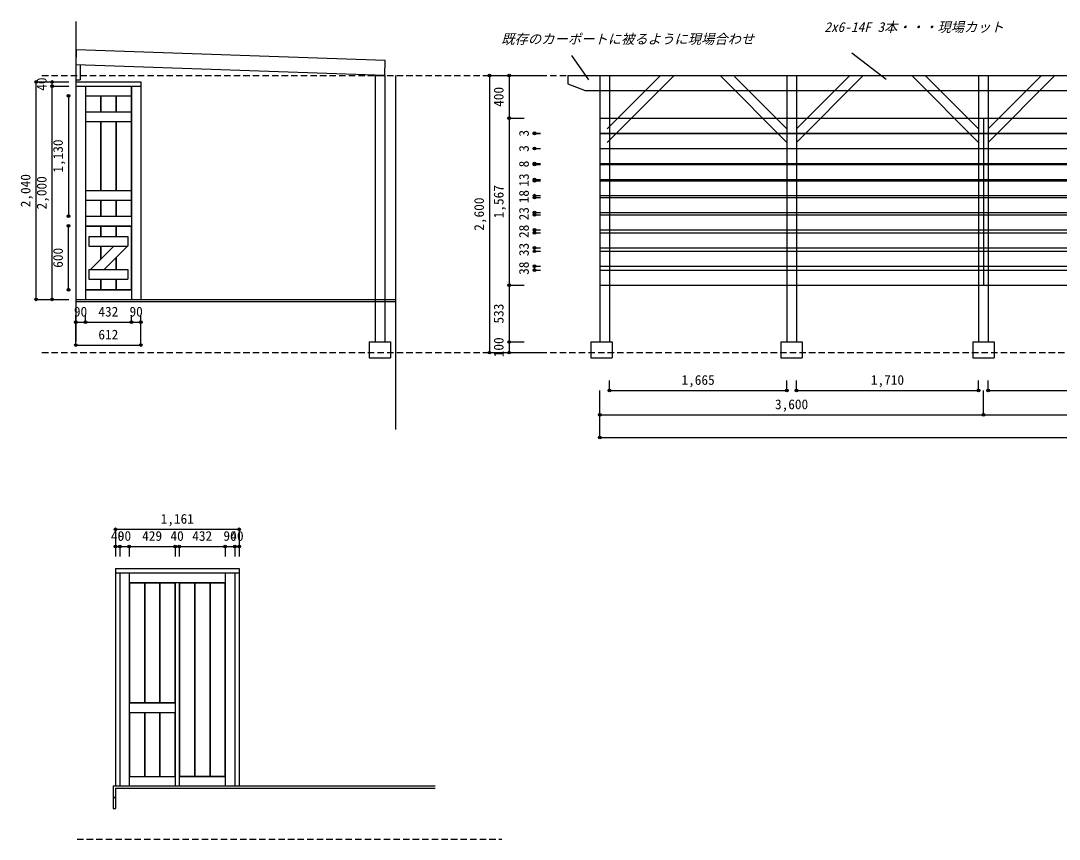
# Model space of a CAD drawing. Units: millimetres at full size, sheet at 1:50. Extents: x -10160 to 10686, y -6668 to 8430.
# Drawn here: x -10160 to -411, y -6668 to 1013 of the extents above; entities that cross this region are included whole.
import ezdxf
from ezdxf.enums import TextEntityAlignment as Align

# ---------------------------------------------------------------- set-up
doc = ezdxf.new("R2010")
doc.units = ezdxf.units.MM
doc.header["$LTSCALE"] = 50
doc.header["$PDMODE"] = 32
doc.header["$PDSIZE"] = 25
doc.linetypes.add('DASHED1', pattern=[1.8, 1.2, -0.6])
doc.layers.add('0-B_文字', color=1, linetype='Continuous')
doc.layers.add('0-C_寸法', color=4, linetype='Continuous')
doc.styles.add('ＭＳ ゴシック', font='')
doc.styles.get('ＭＳ ゴシック').set_extended_font_data('MS Gothic')

msp = doc.modelspace()

# ---------------------------------------------------------------- linework, layer by layer
at = {"layer": '0-B_文字', "color": 7}
for p, q in [((-9643.32, 1006.52), (-9643.32, -2001.18)), ((-2357.14, 710.9), (-2036.66, 465.83)), ((-6643.32, 498.82), (-6643.32, -2824))]:
    msp.add_line(p, q, dxfattribs=at)
at = {"layer": '0-B_文字', "color": 4}
for p, q in [((-9638.43, 740.14), (-9643.32, 600.22)), ((-6738.43, 638.74), (-9638.43, 740.14)), ((-6743.32, 498.82), (-9643.32, 600.22)), ((-9603.32, 598.82), (-9603.32, 458.82)), ((-6743.32, 498.82), (-6738.43, 638.74)), ((-6833.32, 498.82), (-6833.32, -2001.18)), ((-5023.32, 498.82), (6076.68, 498.82)), ((-4653.32, -128.45), (-4026.04, 498.82)), ((-4653.32, -1.18), (-4153.69, 498.46)), ((-2968.32, -128.45), (-3595.6, 498.82)), ((-2968.32, -1.18), (-3460.27, 490.77)), ((-2968.32, 498.82), (-2878.32, 498.82)), ((-2878.32, -128.46), (-2251.04, 498.82)), ((-2878.32, -1.18), (-2378.32, 498.82)), ((-1168.32, -128.45), (-1795.6, 498.82)), ((-1168.32, -1.18), (-1668.32, 498.82)), ((-1168.32, 498.82), (-1078.32, 498.82)), ((-1078.32, -1.18), (-578.32, 498.82)), ((-1078.32, -128.45), (-451.04, 498.82)), ((-9643.32, 458.82), (-9603.32, 458.82)), ((-4860.97, 358.82), (6076.68, 358.82)), ((-9553.32, -1511.18), (-9121.32, -1511.18)), ((-6888.32, -2001.18), (-6888.32, -2151.18)), ((-4808.32, -2001.18), (-4808.32, -2151.18)), ((-4808.32, -2001.18), (-4608.32, -2001.18)), ((-4608.32, -2001.18), (-4608.32, -2151.18)), ((-3023.32, -2001.18), (-2823.32, -2001.18)), ((-1223.32, -2001.18), (-1023.32, -2001.18)), ((-6888.32, -2151.18), (-6688.32, -2151.18)), ((-4808.32, -2151.18), (-4608.32, -2151.18)), ((-3023.32, -2151.18), (-2823.32, -2151.18)), ((-1223.32, -2151.18), (-1023.32, -2151.18)), ((-9230.7, -4167.61), (-9230.7, -6167.61)), ((-9140.7, -4167.61), (-9140.7, -6167.61)), ((-9140.7, -6077.61), (-8711.7, -6077.61)), ((-8671.7, -6077.61), (-8239.7, -6077.61))]:
    msp.add_line(p, q, dxfattribs=at)
at = {"layer": '0-B_文字', "color": 2}
for p, q in [((-4723.32, 98.82), (6076.68, 98.82)), ((-4723.32, -41.18), (6076.68, -41.18)), ((-4723.32, -44.18), (6076.68, -44.18)), ((-4723.32, -184.18), (6076.68, -184.18)), ((-4723.32, -187.18), (6076.68, -187.18)), ((-4723.32, -327.18), (6076.68, -327.18)), ((-4723.32, -335.18), (6076.68, -335.18)), ((-4723.32, -475.18), (6076.68, -475.18)), ((-4723.32, -488.18), (6076.68, -488.18)), ((-4723.32, -628.18), (6076.68, -628.18))]:
    msp.add_line(p, q, dxfattribs=at)
at = {"layer": '0-B_文字'}
for p, q in [((-9643.32, -1601.18), (-6643.32, -1601.18)), ((-9643.32, -1621.18), (-6643.32, -1621.18)), ((-9290.7, -6167.61), (-6270.7, -6167.61)), ((-9270.7, -6187.61), (-6270.7, -6187.61))]:
    msp.add_line(p, q, dxfattribs=at)
at = {"layer": '0-B_文字', "color": 4}
for points in [[(-6833.32, 498.82), (-6743.32, 498.82), (-6743.32, -2001.18)], [(-6888.32, -2001.18), (-6688.32, -2001.18), (-6688.32, -2151.18)]]:
    msp.add_lwpolyline(points, dxfattribs=at)
at = {"layer": '0-B_文字', "color": 4, "linetype": 'DASHED1'}
msp.add_lwpolyline([(-9960.58, -2101.18), (6385.34, -2101.18), (6391.72, -2101.18)], dxfattribs=at)
at = {"layer": '0-C_寸法', "color": 7}
msp.add_line((-4827.26, 459.13), (-4985.05, 686.19), dxfattribs=at)
at = {"layer": '0-C_寸法', "linetype": 'DASHED1'}
for p, q in [((-9960.58, 498.82), (10685.61, 498.82)), ((-9631.22, -6667.61), (-5642.37, -6667.61))]:
    msp.add_line(p, q, dxfattribs=at)
at = {"layer": '0-C_寸法'}
for p, q in [((-5759.26, 498.82), (-5277.23, 498.82)), ((-5759.26, 498.82), (-5759.26, -2101.18)), ((-5575.35, 498.82), (-5434.34, 498.82)), ((-5575.35, 498.82), (-5575.35, 98.82)), ((-4723.32, 498.82), (-4723.32, -2001.18)), ((-4633.32, 498.82), (-4633.32, -2001.18)), ((-2968.32, 498.82), (-2968.32, -2001.18)), ((-2878.32, 498.82), (-2878.32, -2001.18)), ((-1168.32, 498.82), (-1168.32, -2001.18)), ((-1078.32, 498.82), (-1078.32, -2001.18)), ((-10016.38, 438.82), (-9713.9, 438.82)), ((-10016.38, -1601.18), (-10016.38, 438.82)), ((-9865.14, 438.82), (-9708.49, 438.82)), ((-9865.14, 398.82), (-9865.14, 438.82)), ((-9865.14, 398.82), (-9708.49, 398.82)), ((-9865.14, -1601.18), (-9865.14, 398.82)), ((-9643.32, 398.82), (-9031.32, 398.82)), ((-9553.32, 398.82), (-9553.32, -1601.18)), ((-9550.32, 398.82), (-9550.32, -821.18)), ((-9124.32, 398.82), (-9124.32, -821.18)), ((-9711.8, 308.82), (-9695.33, 308.82)), ((-9711.8, 308.82), (-9711.8, -821.18)), ((-9553.32, 308.82), (-9121.32, 308.82)), ((-9410.32, 308.82), (-9410.32, 158.82)), ((-9407.32, 308.82), (-9407.32, 158.82)), ((-9267.32, 308.82), (-9267.32, 158.82)), ((-9264.32, 308.82), (-9264.32, 158.82)), ((-9550.32, 158.82), (-9124.32, 158.82)), ((-5575.35, 98.82), (-5434.34, 98.82)), ((-5575.35, 98.82), (-5575.35, -1468.18)), ((-9550.32, 68.82), (-9124.32, 68.82)), ((-9410.32, 68.82), (-9410.32, -581.18)), ((-9407.32, 68.82), (-9407.32, -581.18)), ((-9267.32, 68.82), (-9267.32, -581.18)), ((-9264.32, 68.82), (-9264.32, -581.18)), ((-5338.19, -41.18), (-5280.5, -41.18)), ((-5338.19, -44.18), (-5338.19, -41.18)), ((-5338.19, -44.18), (-5280.5, -44.18)), ((-5338.19, -184.18), (-5280.5, -184.18)), ((-5338.19, -187.18), (-5338.19, -184.18)), ((-5338.19, -187.18), (-5280.5, -187.18)), ((-5338.19, -327.18), (-5280.5, -327.18)), ((-5338.19, -335.18), (-5338.19, -327.18)), ((-5338.19, -335.18), (-5280.5, -335.18)), ((-5338.19, -475.18), (-5280.5, -475.18)), ((-5338.19, -488.18), (-5338.19, -475.18)), ((-9550.32, -581.18), (-9124.32, -581.18)), ((-5338.19, -488.18), (-5280.5, -488.18)), ((-9550.32, -671.18), (-9124.32, -671.18)), ((-9410.32, -671.18), (-9410.32, -821.18)), ((-9407.32, -671.18), (-9407.32, -821.18)), ((-9267.32, -671.18), (-9267.32, -821.18)), ((-9264.32, -671.18), (-9264.32, -821.18)), ((-5338.19, -628.18), (-5280.5, -628.18)), ((-5338.19, -646.18), (-5338.19, -628.18)), ((-5338.19, -646.18), (-5280.5, -646.18)), ((-9711.8, -821.18), (-9695.33, -821.18)), ((-9553.32, -821.18), (-9121.32, -821.18)), ((-5338.19, -786.18), (-5280.5, -786.18)), ((-5338.19, -809.18), (-5338.19, -786.18)), ((-5338.19, -809.18), (-5280.5, -809.18)), ((-9711.8, -911.18), (-9695.33, -911.18)), ((-9711.8, -1511.18), (-9711.8, -911.18)), ((-9553.32, -911.18), (-9121.32, -911.18)), ((-9550.32, -914.18), (-9550.32, -1508.18)), ((-9410.32, -914.18), (-9410.32, -1011.18)), ((-9407.32, -914.18), (-9407.32, -1011.18)), ((-9267.32, -914.18), (-9267.32, -1011.18)), ((-9264.32, -914.18), (-9264.32, -1011.18)), ((-5338.19, -949.18), (-5280.5, -949.18)), ((-5338.19, -977.18), (-5338.19, -949.18)), ((-9520.32, -1011.18), (-9154.32, -1011.18)), ((-9520.32, -1011.18), (-9520.32, -1101.18)), ((-9154.32, -1011.18), (-9154.32, -1101.18)), ((-5338.19, -977.18), (-5280.5, -977.18)), ((-9520.32, -1101.18), (-9340.52, -1101.18)), ((-9285.39, -1101.18), (-9505.39, -1321.18)), ((-9410.32, -1101.18), (-9410.32, -1226.1)), ((-9407.32, -1101.18), (-9407.32, -1223.1)), ((-9378.12, -1321.18), (-9158.12, -1101.18)), ((-9340.52, -1101.18), (-9154.32, -1101.18)), ((-5338.19, -1117.18), (-5280.5, -1117.18)), ((-5338.19, -1150.18), (-5338.19, -1117.18)), ((-5338.19, -1150.18), (-5280.5, -1150.18)), ((-9267.32, -1210.38), (-9267.32, -1321.18)), ((-9264.32, -1207.38), (-9264.32, -1321.18)), ((-9520.32, -1321.18), (-9520.32, -1411.18)), ((-9154.32, -1321.18), (-9154.32, -1411.18)), ((-5338.19, -1290.18), (-5280.5, -1290.18)), ((-5338.19, -1328.18), (-5338.19, -1290.18)), ((-5338.19, -1328.18), (-5280.5, -1328.18)), ((-9520.32, -1411.18), (-9154.32, -1411.18)), ((-9410.32, -1411.18), (-9410.32, -1508.18)), ((-9407.32, -1411.18), (-9407.32, -1508.18)), ((-9267.32, -1411.18), (-9267.32, -1508.18)), ((-9264.32, -1411.18), (-9264.32, -1508.18)), ((-9711.8, -1511.18), (-9695.33, -1511.18)), ((-9550.32, -1508.18), (-9124.32, -1508.18)), ((-5575.35, -1468.18), (-5434.34, -1468.18)), ((-5575.35, -1468.18), (-5575.35, -2001.18)), ((-10016.38, -1601.18), (-9713.9, -1601.18)), ((-9865.14, -1601.18), (-9708.49, -1601.18)), ((-9643.32, -1814.94), (-9643.32, -1750.64)), ((-9553.32, -1814.94), (-9553.32, -1750.64)), ((-9121.32, -1814.94), (-9121.32, -1750.64)), ((-9031.32, -1814.94), (-9031.32, -1750.64)), ((-9643.32, -2030.01), (-9643.32, -1777.24)), ((-9643.32, -1814.94), (-9553.32, -1814.94)), ((-9553.32, -1814.94), (-9121.32, -1814.94)), ((-9121.32, -1814.94), (-9031.32, -1814.94)), ((-9031.32, -2030.01), (-9031.32, -1777.24)), ((-9643.32, -2030.01), (-9031.32, -2030.01)), ((-5575.35, -2001.18), (-5434.34, -2001.18)), ((-5575.35, -2001.18), (-5575.35, -2101.18)), ((-3023.32, -2001.18), (-3023.32, -2151.18)), ((-2823.32, -2001.18), (-2823.32, -2151.18)), ((-2823.32, -2001.18), (-2823.32, -2151.18)), ((-1223.32, -2001.18), (-1223.32, -2151.18)), ((-1023.32, -2001.18), (-1023.32, -2151.18)), ((-5759.26, -2101.18), (-5277.23, -2101.18)), ((-5575.35, -2101.18), (-5434.34, -2101.18)), ((-4633.32, -2455.81), (-4633.32, -2364.31)), ((-2968.32, -2455.81), (-2968.32, -2364.31)), ((-2878.32, -2455.81), (-2878.32, -2364.31)), ((-1168.32, -2455.81), (-1168.32, -2364.31)), ((-1078.32, -2455.81), (-1078.32, -2364.31)), ((-4723.32, -2684.59), (-4723.32, -2455.81)), ((-4633.32, -2455.81), (-2968.32, -2455.81)), ((-2878.32, -2455.81), (-1168.32, -2455.81)), ((-1123.32, -2684.59), (-1123.32, -2455.81)), ((-1078.32, -2455.81), (631.68, -2455.81)), ((-4723.32, -2898.11), (-4723.32, -2623.58)), ((-4723.32, -2684.59), (-1123.32, -2684.59)), ((-1123.32, -2684.59), (2476.68, -2684.59)), ((-4723.32, -2898.11), (6076.68, -2898.11)), ((-9270.7, -3759.1), (-9270.7, -3955.78)), ((-9270.7, -3759.1), (-8109.7, -3759.1)), ((-8109.7, -3759.1), (-8109.7, -3955.78)), ((-9270.7, -3919.8), (-9270.7, -4015.18)), ((-9270.7, -3919.8), (-9230.7, -3919.8)), ((-9230.7, -3919.8), (-9230.7, -4015.18)), ((-9230.7, -3919.8), (-9140.7, -3919.8)), ((-9140.7, -3919.8), (-9140.7, -4015.18)), ((-9140.7, -3919.8), (-8711.7, -3919.8)), ((-8711.7, -3919.8), (-8711.7, -4015.18)), ((-8711.7, -3919.8), (-8671.7, -3919.8)), ((-8671.7, -3919.8), (-8671.7, -4015.18)), ((-8671.7, -3919.8), (-8239.7, -3919.8)), ((-8239.7, -3919.8), (-8239.7, -4015.18)), ((-8239.7, -3919.8), (-8149.7, -3919.8)), ((-8149.7, -3919.8), (-8149.7, -4015.18)), ((-8149.7, -3919.8), (-8109.7, -3919.8)), ((-8109.7, -3919.8), (-8109.7, -4015.18)), ((-9270.7, -4127.61), (-9270.7, -6167.61)), ((-9270.7, -4167.61), (-8109.7, -4167.61)), ((-8239.7, -4167.61), (-8239.7, -6167.61)), ((-8149.7, -4167.61), (-8149.7, -6167.61)), ((-9140.7, -4257.61), (-8239.7, -4257.61)), ((-9137.7, -4260.61), (-8714.7, -4260.61)), ((-9137.7, -4260.61), (-9137.7, -5384.61)), ((-8997.7, -4260.61), (-8997.7, -5384.61)), ((-8994.7, -4260.61), (-8994.7, -5384.61)), ((-8857.7, -4260.61), (-8857.7, -5384.61)), ((-8854.7, -4260.61), (-8854.7, -5384.61)), ((-8714.7, -4260.61), (-8714.7, -5384.61)), ((-8711.7, -4257.61), (-8711.7, -6167.61)), ((-8671.7, -4257.61), (-8671.7, -6167.61)), ((-8668.7, -4260.61), (-8668.7, -6074.61)), ((-8528.7, -4260.61), (-8528.7, -6074.61)), ((-8525.7, -4260.61), (-8525.7, -6074.61)), ((-8385.7, -4260.61), (-8385.7, -6074.61)), ((-8382.7, -4260.61), (-8382.7, -6074.61)), ((-9140.7, -5387.61), (-8711.7, -5387.61)), ((-9137.7, -5477.61), (-9137.7, -6077.61)), ((-8997.7, -5477.61), (-8997.7, -6077.61)), ((-8994.7, -5477.61), (-8994.7, -6077.61)), ((-8857.7, -5477.61), (-8857.7, -6077.61)), ((-8854.7, -5477.61), (-8854.7, -6077.61)), ((-8714.7, -5477.61), (-8714.7, -6077.61)), ((-8668.7, -6074.61), (-8242.7, -6074.61))]:
    msp.add_line(p, q, dxfattribs=at)
at = {"layer": '0-C_寸法', "color": 2}
for p, q in [((-4723.32, 98.82), (-4723.32, -1468.18)), ((-1123.32, 98.82), (-1123.32, -1468.18)), ((-4723.32, -646.18), (6076.68, -646.18)), ((-4723.32, -786.18), (6076.68, -786.18)), ((-4723.32, -809.18), (6076.68, -809.18)), ((-4723.32, -949.18), (6076.68, -949.18)), ((-4723.32, -977.18), (6076.68, -977.18)), ((-4723.32, -1117.18), (6076.68, -1117.18)), ((-4723.32, -1150.18), (6076.68, -1150.18)), ((-4723.32, -1290.18), (6076.68, -1290.18)), ((-4723.32, -1328.18), (6076.68, -1328.18)), ((-4723.32, -1468.18), (6076.68, -1468.18))]:
    msp.add_line(p, q, dxfattribs=at)
at = {"layer": '0-C_寸法', "color": 1}
for p, q in [((-9270.7, -6187.61), (-9270.7, -6380.61)), ((-9290.7, -6272.61), (-9270.7, -6272.61)), ((-9290.7, -6275.61), (-9270.7, -6275.61))]:
    msp.add_line(p, q, dxfattribs=at)
at = {"layer": '0-C_寸法'}
for points in [[(-5023.32, 498.82), (-5023.32, 420.48), (-4860.97, 358.82)], [(-9643.32, 438.82), (-9031.32, 438.82), (-9031.32, -1601.18)], [(-9121.32, 398.82), (-9121.32, 289.65), (-9121.32, -1601.18)], [(-9550.32, -914.18), (-9124.32, -914.18), (-9124.32, -1508.18)], [(-9520.32, -1321.18), (-9227.84, -1321.18), (-9154.32, -1321.18)], [(-9270.7, -4127.61), (-8109.7, -4127.61), (-8109.7, -6167.61)], [(-8668.7, -4260.61), (-8242.7, -4260.61), (-8242.7, -6074.61)], [(-9137.7, -5384.61), (-8845.34, -5384.61), (-8714.7, -5384.61)], [(-9140.7, -5477.61), (-9056.42, -5477.61), (-8711.7, -5477.61)]]:
    msp.add_lwpolyline(points, dxfattribs=at)
at = {"layer": '0-C_寸法', "color": 1}
msp.add_lwpolyline([(-9290.7, -6167.61), (-9290.7, -6380.61), (-9270.7, -6380.61)], dxfattribs=at)
at = {"layer": '0-C_寸法', "color": 7}
for p in [(-5759.26, 498.82), (-5575.35, 498.82), (-10016.38, 438.82), (-9865.14, 438.82), (-9865.14, 398.82), (-9711.8, 308.82), (-5575.35, 98.82), (-5338.19, -41.18), (-5338.19, -44.18), (-5338.19, -184.18), (-5338.19, -187.18), (-5338.19, -327.18), (-5338.19, -335.18), (-5338.19, -475.18), (-5338.19, -488.18), (-5338.19, -628.18), (-5338.19, -646.18), (-5338.19, -786.18), (-9711.8, -821.18), (-5338.19, -809.18), (-9711.8, -911.18), (-5338.19, -949.18), (-5338.19, -977.18), (-5338.19, -1117.18), (-5338.19, -1150.18), (-5338.19, -1290.18), (-5338.19, -1328.18), (-5575.35, -1468.18), (-9711.8, -1511.18), (-10016.38, -1601.18), (-9865.14, -1601.18), (-9643.32, -1814.94), (-9553.32, -1814.94), (-9121.32, -1814.94), (-9031.32, -1814.94), (-9643.32, -2030.01), (-9031.32, -2030.01), (-5575.35, -2001.18), (-5759.26, -2101.18), (-5575.35, -2101.18), (-4633.32, -2455.81), (-2968.32, -2455.81), (-2878.32, -2455.81), (-1168.32, -2455.81), (-1078.32, -2455.81), (-4723.32, -2684.59), (-1123.32, -2684.59), (-4723.32, -2898.11), (-9270.7, -3759.1), (-8109.7, -3759.1), (-9270.7, -3919.8), (-9230.7, -3919.8), (-9140.7, -3919.8), (-8711.7, -3919.8), (-8671.7, -3919.8), (-8239.7, -3919.8), (-8149.7, -3919.8), (-8109.7, -3919.8)]:
    msp.add_point(p, dxfattribs=at)

# ---------------------------------------------------------------- texts
at = {"layer": '0-B_文字', "color": 7, "style": 'ＭＳ ゴシック', "oblique": 15}
for s, p in [('2x6-14F 3本・・・現場カット', (-2616.37, 880.52)), ('既存のカーポートに被るように現場合わせ', (-5648.91, 768.92))]:
    msp.add_text(s, height=91.64, dxfattribs=at).set_placement(p, align=Align.BOTTOM_LEFT)
at = {"layer": '0-C_寸法', "color": 7, "style": 'ＭＳ ゴシック'}
for s, p in [('40', (-9890.14, 356.32)), ('400', (-5600.35, 205.07)), ('3', (-5363.19, -73.93)), ('1,130', (-9736.8, -412.43)), ('3', (-5363.19, -216.93)), ('8', (-5363.19, -362.43)), ('2,040', (-10041.38, -737.43)), ('2,000', (-9890.14, -757.43)), ('13', (-5363.19, -544.18)), ('1,567', (-5600.35, -840.93)), ('18', (-5363.19, -699.68)), ('2,600', (-5784.26, -957.43)), ('23', (-5363.19, -860.18)), ('28', (-5363.19, -1025.68)), ('600', (-9736.8, -1304.93)), ('33', (-5363.19, -1196.18)), ('38', (-5363.19, -1371.68)), ('533', (-5600.35, -1828.43)), ('100', (-5600.35, -2144.93))]:
    msp.add_text(s, height=91.64, rotation=90, dxfattribs=at).set_placement(p, align=Align.BOTTOM_LEFT)
for s, p in [('90', (-9660.82, -1789.94)), ('432', (-9431.07, -1789.94)), ('90', (-9138.82, -1789.94)), ('612', (-9431.07, -2005.01)), ('1,665', (-3957.07, -2430.81)), ('1,710', (-2179.57, -2430.81)), ('3,600', (-3079.57, -2659.59)), ('1,161', (-8846.45, -3734.1)), ('40', (-9313.2, -3894.8)), ('90', (-9248.2, -3894.8)), ('429', (-9019.95, -3894.8)), ('40', (-8754.2, -3894.8)), ('432', (-8549.45, -3894.8)), ('90', (-8257.2, -3894.8)), ('40', (-8192.2, -3894.8))]:
    msp.add_text(s, height=91.64, dxfattribs=at).set_placement(p, align=Align.BOTTOM_LEFT)

doc.saveas('drawing.dxf')
